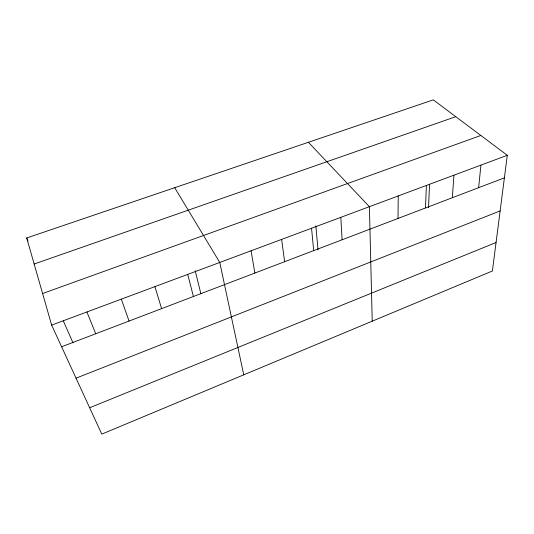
<?xml version="1.0" encoding="UTF-8"?>
<svg xmlns="http://www.w3.org/2000/svg" width="534" height="534" viewBox="0 0 534 534"><rect width="100%" height="100%" fill="white"/><g stroke="black" fill="none" stroke-linecap="round" stroke-linejoin="round"><path stroke-width="0.8" d="M398.017 218.439L398.217 195.951M425.471 207.966L426.392 185.452M428.515 207.733L429.556 184.31M452.338 197.72L453.953 175.179M478.638 187.688L480.914 165.126M507.3 155.294L492.395 270.992L101.774 434.129L51.644 325.113L26.7 237.97L433.314 99.871L507.3 155.294L51.644 325.113M89.645 407.756L496.066 242.509M76.042 378.172L500.131 210.93M61.61 346.78L504.396 177.862M42.6 293.52L480.84 135.476M34.156 264.023L455.769 116.692M308.418 142.291L369.401 206.691L372.225 321.181M174.705 187.701L219.761 262.454L243.751 374.835M26.7 237.97L28.028 240.981M63.232 320.727L72.978 342.795M86.908 311.969L95.726 333.763M121.318 299.14L129.048 321.047M154.913 286.624L161.602 308.632M187.721 274.396L193.408 296.497M195.204 270.765L200.891 293.793M251.06 250.793L254.885 273.041M281.658 239.392L284.609 261.707M311.562 228.245L313.678 250.613M315.868 225.835L318.024 249.925M340.799 217.345L342.12 239.766"/></g></svg>
